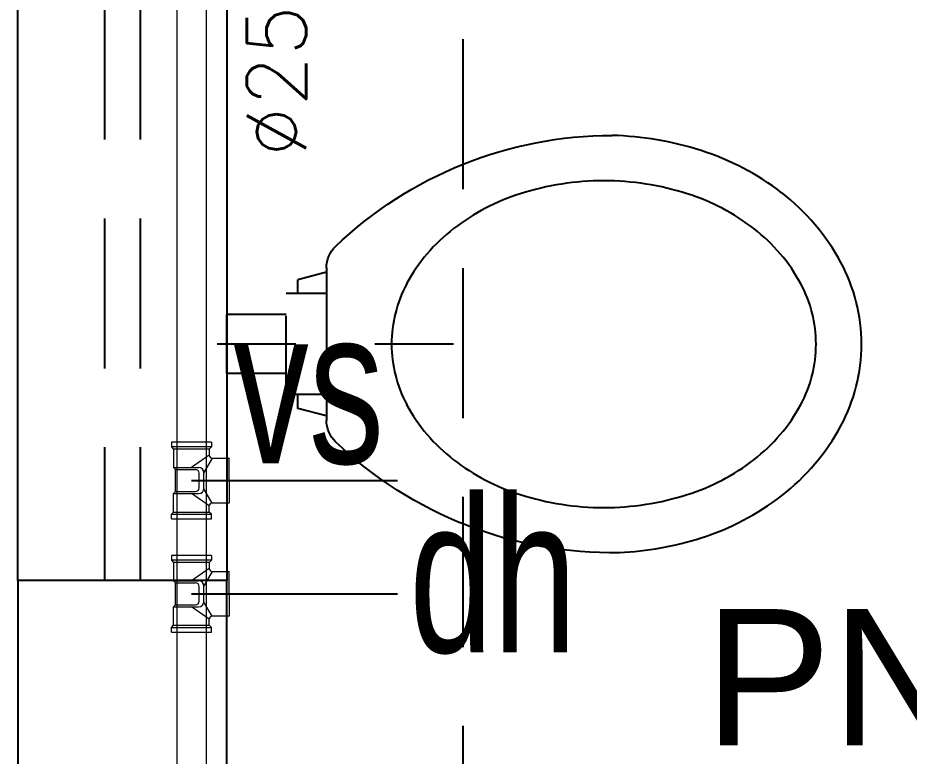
# Model space of a CAD drawing. Header units: millimetres. Extents: x 1573 to 2177, y 1587 to 1932.
# Drawn here: x 1896.005 to 1897.137, y 1901.676 to 1902.613 of the extents above; entities that cross this region are included whole.
import ezdxf
from ezdxf.enums import TextEntityAlignment as Align

# ---------------------------------------------------------------- set-up
doc = ezdxf.new("R2010")
doc.units = ezdxf.units.MM
doc.header["$LTSCALE"] = 0.03
doc.linetypes.add('HIDDEN', pattern=[9.525, 6.35, -3.175])
doc.linetypes.add('HIDDEN2', pattern=[0.1875, 0.125, -0.0625])
for name, color, linetype in [('-HIDRO', 8, 'Continuous'), ('AF', 2, 'Continuous'), ('Prumadas_T', 2, 'Continuous')]:
    doc.layers.add(name, color=color, linetype=linetype)
doc.layers.add('TigreCad', color=2, linetype='Continuous', lineweight=13)
doc.styles.add('ARIAL', font='arial.ttf')
doc.styles.add('CELIO_COTA', font='technic_.ttf', dxfattribs={"width": 0.85})
doc.styles.add('TCTUBOS-TXT', font='txt.shx')

# ---------------------------------------------------------------- blocks, each defined once
blk = doc.blocks.new('35288376p')
at = {"layer": 'TigreCad'}
for p, q in [((-19, 17.6), (-19, 31.5)), ((0, 32), (-18.5, 32)), ((0, 32), (18.5, 32)), ((19, 31.5), (19, 17.6)), ((-32.5, 17), (-32.5, -17)), ((-32.5, 17), (-28.5, 17)), ((-28.5, 17), (-26.6, 15.1)), ((-28.5, 17), (-28.5, -17)), ((-26.6, 15.1), (-26.6, -15.1)), ((-26.6, 15.1), (-21.5, 15.1)), ((-21.5, 15.1), (-11, 0)), ((-19, 17.6), (-6.91, 10.51)), ((19, 17.6), (6.91, 10.51)), ((21.5, 15.1), (11, 0)), ((26.6, 15.1), (21.5, 15.1)), ((28.5, 17), (26.6, 15.1)), ((26.6, -15.1), (26.6, 15.1)), ((32.5, 17), (28.5, 17)), ((28.5, -17), (28.5, 17)), ((32.5, -17), (32.5, 17)), ((6.5, 10.52), (-6.5, 10.52)), ((-11, 0), (-11, 6.02)), ((-9.3, 0), (-9.3, 3.42)), ((6.3, 6.42), (-6.3, 6.42)), ((0, 6.45), (-0.05, 6.42)), ((0, 6.45), (0.05, 6.42)), ((9.3, 0), (9.3, 3.42)), ((9.3, -13.4), (9.3, 0)), ((11, 0), (11, 6.02)), ((11, -15.1), (11, 0)), ((-11, -15.1), (-11, 0)), ((-9.3, -13.4), (-9.3, 0)), ((-11, -15.1), (-9.3, -13.4)), ((9.3, -13.4), (-9.3, -13.4)), ((11, -15.1), (9.3, -13.4)), ((-32.5, -17), (-28.5, -17)), ((-28.5, -17), (-26.6, -15.1)), ((-26.6, -15.1), (-11, -15.1)), ((26.6, -15.1), (11, -15.1)), ((28.5, -17), (26.6, -15.1)), ((32.5, -17), (28.5, -17))]:
    blk.add_line(p, q, dxfattribs=at)
for centre, radius, start, end in [((-18.5, 31.5), 0.5, 90, 180), ((18.5, 31.5), 0.5, 0, 90), ((-21.5, 17.6), 2.5, 270, 0), ((21.5, 17.6), 2.5, 180, 270), ((-6.5, 6.02), 4.5, 90, 180), ((6.5, 6.02), 4.5, 0, 90), ((-6.3, 3.42), 3, 90, 180), ((6.3, 3.42), 3, 0, 90)]:
    blk.add_arc(centre, radius, start, end, dxfattribs=at)

msp = doc.modelspace()

# ---------------------------------------------------------------- linework, layer by layer
at = {"layer": '-HIDRO', "linetype": 'HIDDEN'}
for p, q in [((1896.5704, 1901.5243), (1896.5704, 1904.0743)), ((1896.1151, 1902.6493), (1896.1151, 1901.8993)), ((1896.1601, 1902.6493), (1896.1601, 1901.8993))]:
    msp.add_line(p, q, dxfattribs=at)
at = {"layer": '-HIDRO'}
for p, q in [((1896.0049, 1901.8993), (1896.0049, 1902.6493)), ((1896.2704, 1902.6493), (1896.2704, 1901.8993)), ((1896.2704, 1901.8993), (1896.0049, 1901.8993)), ((1896.0049, 1901.8993), (1896.0049, 1901.1493)), ((1896.2704, 1901.1493), (1896.2704, 1901.8993))]:
    msp.add_line(p, q, dxfattribs=at)
at = {"layer": '-HIDRO', "linetype": 'HIDDEN2', "ltscale": 0.2, "extrusion": (0, 0, -1)}
for p, q in [((1896.3967, 1902.2906), (1896.3604, 1902.2809)), ((1896.3604, 1902.2634), (1896.3604, 1902.2809)), ((1896.3967, 1902.2634), (1896.3454, 1902.2634)), ((1896.3454, 1902.1352), (1896.3454, 1902.2634)), ((1896.2704, 1902.1618), (1896.2704, 1902.2368)), ((1896.3454, 1902.2368), (1896.2704, 1902.2368)), ((1896.558, 1902.1993), (1896.2145, 1902.1993)), ((1896.3454, 1902.1618), (1896.2704, 1902.1618)), ((1896.3967, 1902.1352), (1896.3454, 1902.1352)), ((1896.3604, 1902.1177), (1896.3604, 1902.1352)), ((1896.3966, 1902.1081), (1896.3604, 1902.1177))]:
    msp.add_line(p, q, dxfattribs=at)
at = {"layer": '-HIDRO', "linetype": 'Continuous', "extrusion": (0, 0, -1)}
msp.add_line((1896.3967, 1902.2962), (1896.3967, 1902.1025), dxfattribs=at)
for centre, radius, start, end in [((-1896.7594, 1901.9559), 0.5082, 46.295, 90.0006), ((-1896.4342, 1902.2961), 0.0375, 0.0006, 46.295), ((-1896.4342, 1902.1025), 0.0375, 313.7062, 0.0006), ((-1896.7594, 1902.4427), 0.5082, 268.9495, 313.7062)]:
    msp.add_arc(centre, radius, start, end, dxfattribs=at)
at = {"layer": '-HIDRO', "linetype": 'Continuous'}
for centre, radius, start, end in [((1896.7489, 1902.0574), 0.4068, 72.3213, 88.5202), ((1896.7711, 1902.1269), 0.3338, 52.4226, 72.3213), ((1896.7489, 1902.0574), 0.3492, 89.9994, 107.6776), ((1896.7489, 1902.0574), 0.3492, 72.3213, 89.9994), ((1896.7267, 1902.1269), 0.2762, 107.6776, 127.5762), ((1896.7711, 1902.1269), 0.2762, 52.4226, 72.3213), ((1896.805, 1902.1711), 0.2781, 28.2938, 52.4226), ((1896.6927, 1902.1711), 0.2205, 127.5762, 151.705), ((1896.805, 1902.1711), 0.2205, 28.2938, 52.4226), ((1896.8572, 1902.1992), 0.2189, 359.9994, 28.2938), ((1896.6406, 1902.1992), 0.1612, 151.705, 179.9994), ((1896.8572, 1902.1992), 0.1612, 359.9994, 28.2938), ((1896.6406, 1902.1992), 0.1612, 179.9994, 208.2938), ((1896.8572, 1902.1992), 0.1612, 331.705, 359.9994), ((1896.8572, 1902.1992), 0.2189, 331.705, 359.9994), ((1896.6927, 1902.2273), 0.2205, 208.2938, 232.4226), ((1896.805, 1902.2273), 0.2205, 307.5762, 331.705), ((1896.805, 1902.2273), 0.2781, 307.5762, 331.705), ((1896.7267, 1902.2714), 0.2762, 232.4226, 252.3213), ((1896.7711, 1902.2714), 0.2762, 287.6776, 307.5762), ((1896.7489, 1902.341), 0.3492, 252.3213, 269.9994), ((1896.7489, 1902.341), 0.3492, 269.9994, 287.6776), ((1896.7711, 1902.2714), 0.3338, 287.6776, 307.5762), ((1896.7489, 1902.341), 0.4068, 272.7925, 287.6776)]:
    msp.add_arc(centre, radius, start, end, dxfattribs=at)
at = {"layer": 'AF', "ltscale": 100}
for p, q in [((1896.2254, 1902.0261), (1896.4871, 1902.0261)), ((1896.2254, 1901.8823), (1896.4869, 1901.8823))]:
    msp.add_line(p, q, dxfattribs=at)
at = {"layer": 'TigreCad', "ltscale": 100}
for p, q in [((1896.2066, 1903.4487), (1896.2066, 1901.6172)), ((1896.2441, 1903.4487), (1896.2441, 1901.6172))]:
    msp.add_line(p, q, dxfattribs=at)

# ---------------------------------------------------------------- block references
at = {"layer": 'TigreCad', "ltscale": 100, "xscale": 0.0015, "yscale": 0.0015, "zscale": 0.0015, "rotation": 270}
for p in [(1896.2254, 1902.0261), (1896.2254, 1901.8823)]:
    msp.add_blockref('35288376p', p, dxfattribs=at)

# ---------------------------------------------------------------- texts
at = {"ltscale": 100, "style": 'TCTUBOS-TXT'}
msp.add_text('%%C25', height=0.075, rotation=90, dxfattribs=at).set_placement((1896.3708, 1902.533), align=Align.CENTER)
at = {"style": 'ARIAL'}
msp.add_text('PNE Feminino', height=0.1728, dxfattribs=at).set_placement((1897.6548, 1901.7766), align=Align.MIDDLE_CENTER)
at = {"layer": 'Prumadas_T', "style": 'CELIO_COTA', "width": 0.85}
for s, p in [('vs', (1896.2786, 1902.0479)), ('dh', (1896.5018, 1901.808))]:
    msp.add_text(s, height=0.19655, rotation=0, dxfattribs=at).set_placement(p)

doc.saveas('drawing.dxf')
